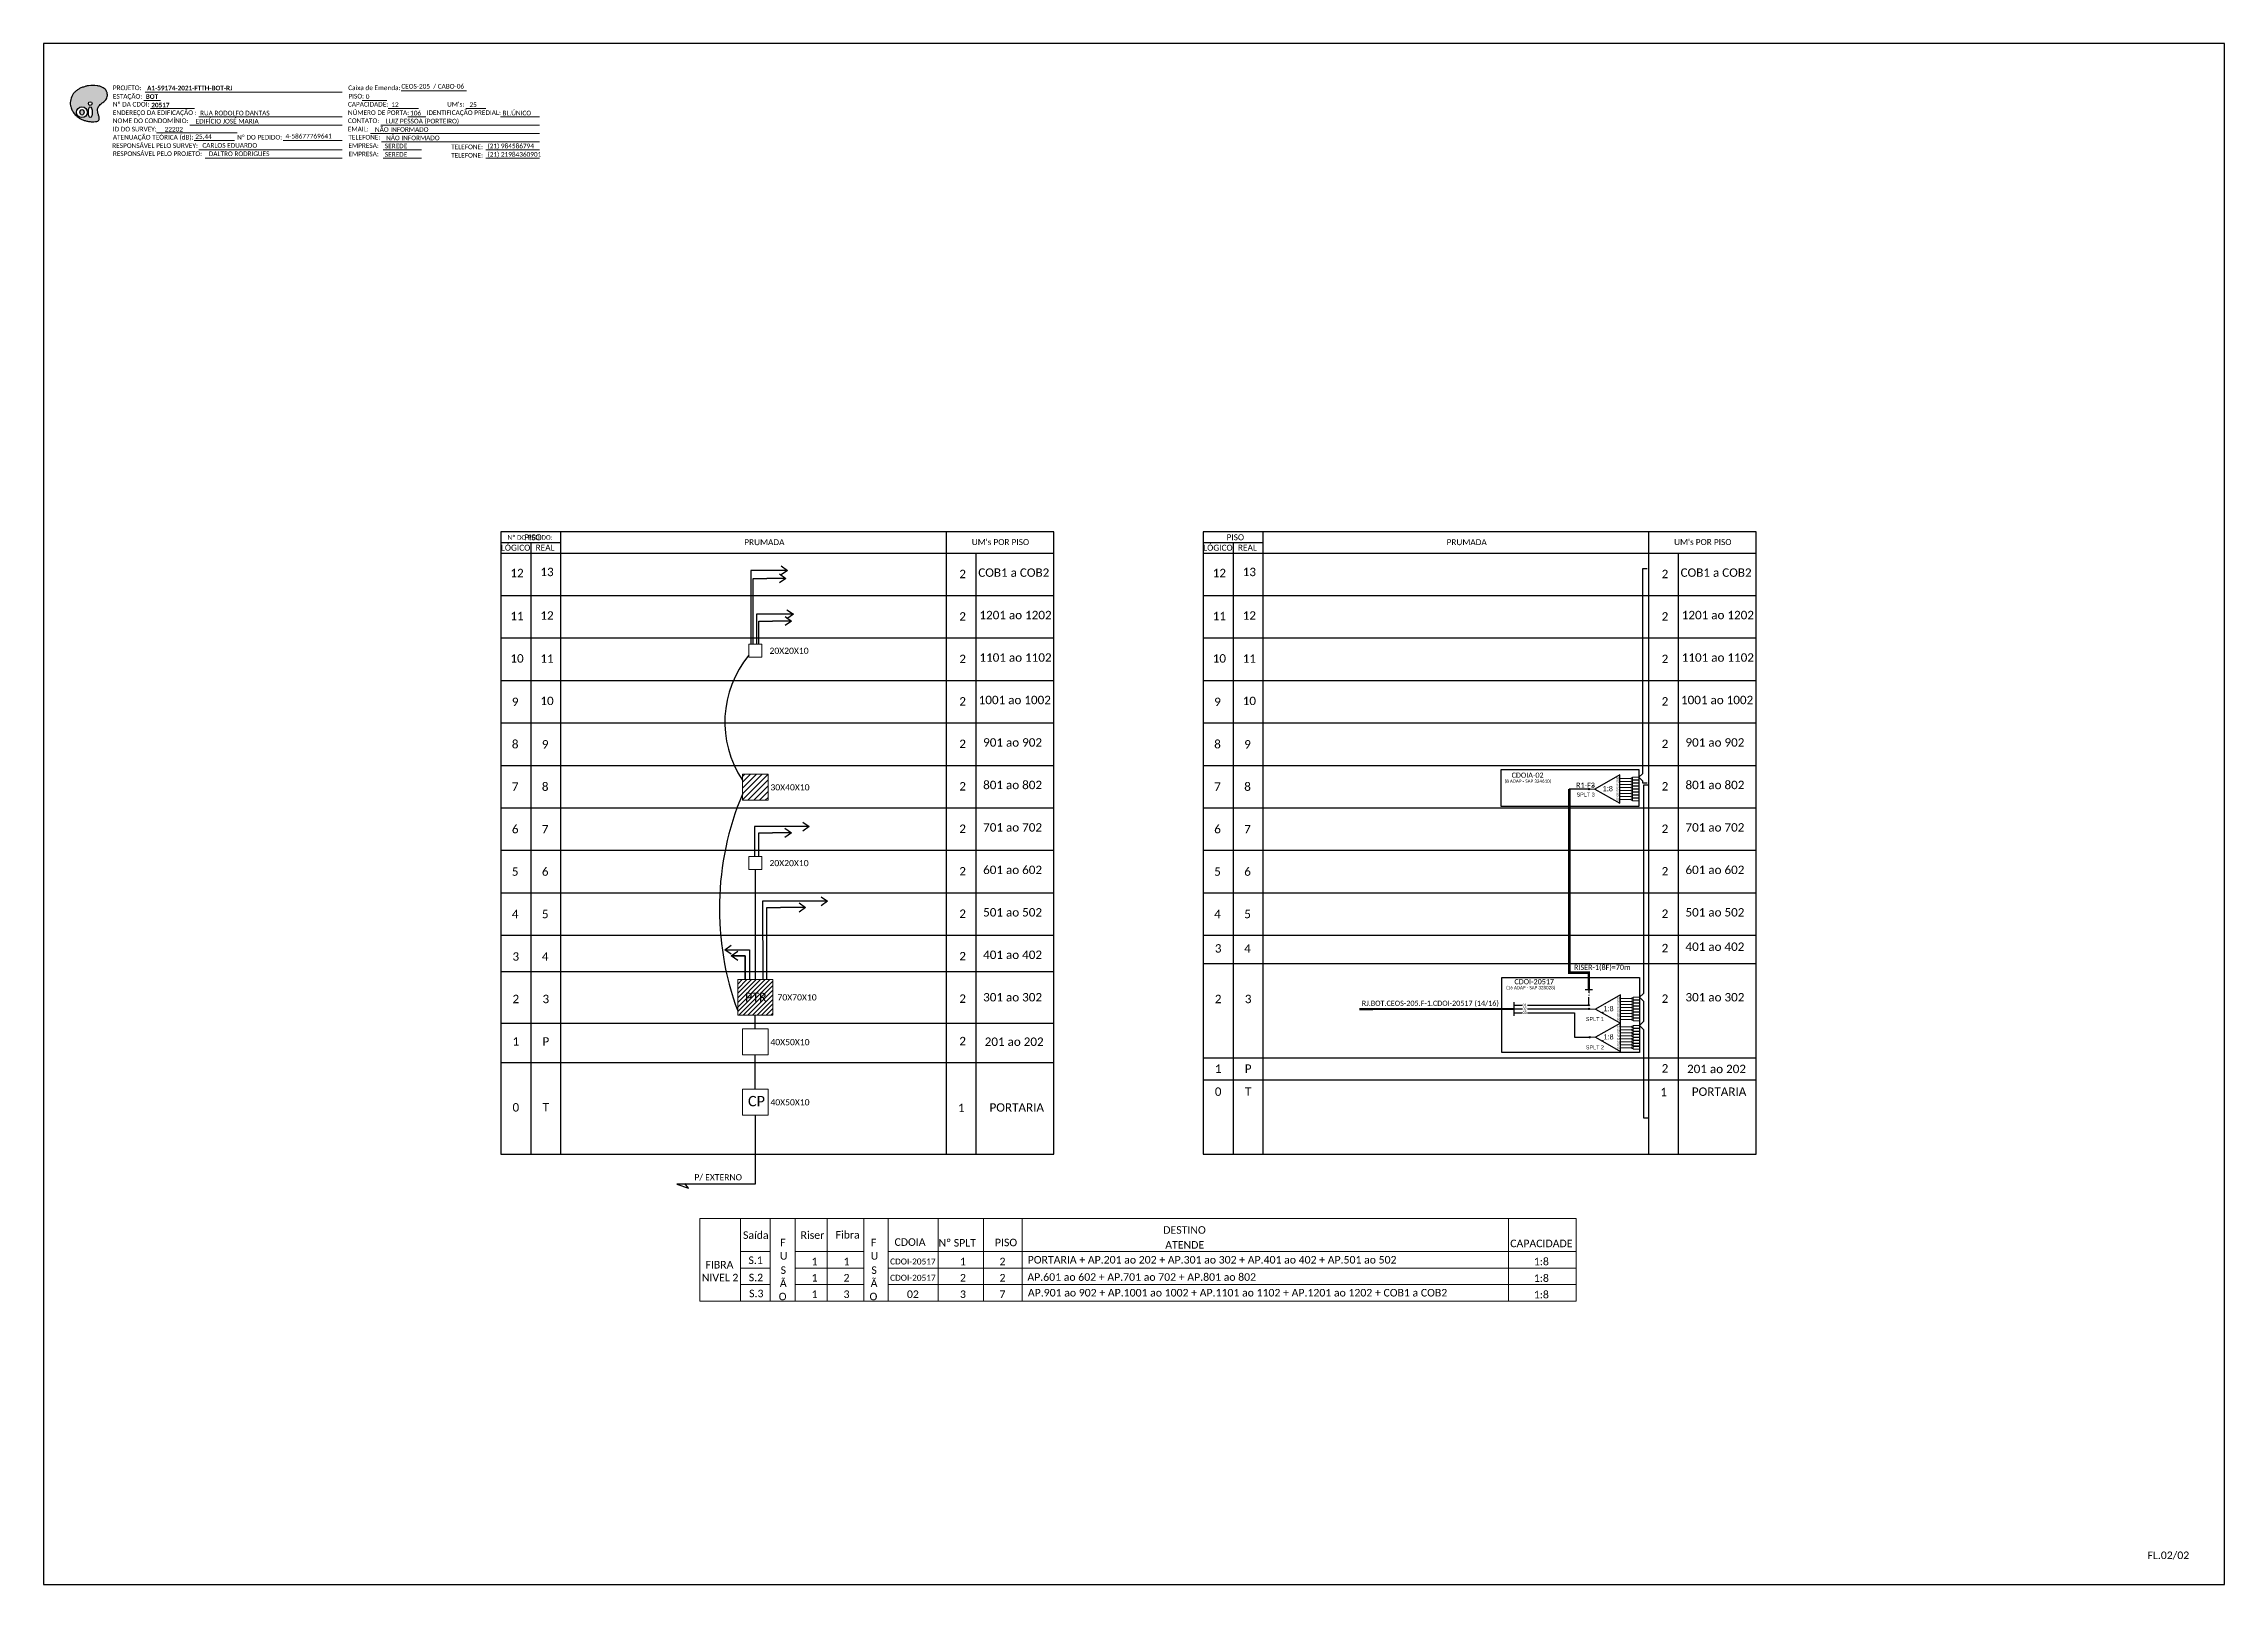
# Paper-space layout 'CDOI-20517 P2' of a CAD drawing. Header units: metres, sheet in millimetres. Extents: x -439 to 402, y -851 to -257.
# The model-space entities are those that its viewports show. They can reach past a viewport. Long polylines and large blocks are cut down to what shows.
import ezdxf
from ezdxf.enums import TextEntityAlignment as Align

# ---------------------------------------------------------------- set-up
doc = ezdxf.new("R2010")
doc.units = ezdxf.units.M
doc.layers.add('(Notas)', color=7, linetype='Continuous', lineweight=0)
doc.layers.add('_NUMERAÇÃO_', color=34, linetype='Continuous', lineweight=0)
doc.styles.add('ARIAL', font='arial.ttf')
doc.styles.add('WMF-Calibri0', font='calibri.ttf')
doc.styles.add('WMF-Calibri1', font='calibrib.ttf')
doc.dimstyles.new('ISO-25', dxfattribs={"dimtxt": 2.5, "dimasz": 2.5, "dimexe": 1.25, "dimexo": 0.625, "dimtad": 1, "dimtxsty": 'Standard', "dimcen": 2.5, "dimadec": 0, "dimazin": 0, "dimtfac": 1, "dimtmove": 0, "dimatfit": 3, "dimfxl": 0, "dimarcsym": 0})

# ---------------------------------------------------------------- blocks, each defined once
blk = doc.blocks.new('SPLT_1-8_SC-APC')
at = {"color": 1, "lineweight": 0}
blk.add_lwpolyline([(-17.04, -7.55), (-19.26, -7.55)], dxfattribs=at)
at = {"color": 1}
blk.add_lwpolyline([(-7.37, -2.1), (-17.04, -7.55), (-7.37, -13), (-7.37, -2.1)], dxfattribs=at)
at = {"color": 3, "lineweight": 0}
for points in [[(-2.99, -3.51), (-7.37, -3.51)], [(-7.37, -4.66), (-2.99, -4.66)], [(-7.37, -5.82), (-2.99, -5.82)], [(-7.37, -6.97), (-2.99, -6.97)], [(-7.37, -8.12), (-2.99, -8.12)], [(-2.41, -3.02), (-2.41, -4)], [(-2.41, -3.02), (0, -3.02)], [(-2.41, -4), (0, -4)], [(-2.41, -4.17), (-2.41, -5.16)], [(-2.41, -4.17), (0, -4.17)], [(-2.41, -5.16), (0, -5.16)], [(-2.41, -5.32), (-2.41, -6.31)], [(-2.41, -5.32), (0, -5.32)], [(-2.41, -6.31), (0, -6.31)], [(-2.41, -6.48), (-2.41, -7.46)], [(-2.41, -6.48), (0, -6.48)], [(-2.41, -7.46), (0, -7.46)], [(-2.41, -7.63), (-2.41, -8.62)], [(-2.41, -7.63), (0, -7.63)], [(-7.37, -9.28), (-2.99, -9.28)], [(-7.37, -10.43), (-2.99, -10.43)], [(-7.37, -11.58), (-2.99, -11.58)], [(-2.41, -8.62), (0, -8.62)], [(-2.41, -8.78), (-2.41, -9.77)], [(-2.41, -8.78), (0, -8.78)], [(-2.41, -9.77), (0, -9.77)], [(-2.41, -9.94), (-2.41, -10.92)], [(-2.41, -9.94), (0, -9.94)], [(-2.41, -10.92), (0, -10.92)], [(-2.41, -11.09), (-2.41, -12.08)], [(-2.41, -11.09), (0, -11.09)], [(-2.41, -12.08), (0, -12.08)]]:
    blk.add_lwpolyline(points, dxfattribs=at)
for points in [[(-2.99, -3.22), (-2.41, -3.22), (-2.41, -3.8), (-2.99, -3.8)], [(-2.99, -4.38), (-2.41, -4.38), (-2.41, -4.95), (-2.99, -4.95)], [(-2.99, -5.53), (-2.41, -5.53), (-2.41, -6.1), (-2.99, -6.1)], [(-2.99, -6.68), (-2.41, -6.68), (-2.41, -7.26), (-2.99, -7.26)], [(-2.99, -7.84), (-2.41, -7.84), (-2.41, -8.41), (-2.99, -8.41)], [(-2.99, -8.99), (-2.41, -8.99), (-2.41, -9.56), (-2.99, -9.56)], [(-2.99, -10.14), (-2.41, -10.14), (-2.41, -10.72), (-2.99, -10.72)], [(-2.99, -11.3), (-2.41, -11.3), (-2.41, -11.87), (-2.99, -11.87)]]:
    blk.add_lwpolyline(points, close=True, dxfattribs=at)
at = {"color": 1, "style": 'ARIAL'}
for s, height, p in [('1:8', 2, (-13.91, -8.4)), ('S1', 0.75, (-8.74, -3.78)), ('S2', 0.75, (-8.74, -4.97)), ('S3', 0.75, (-8.74, -6.18)), ('S4', 0.75, (-8.74, -7.36)), ('S5', 0.75, (-8.74, -8.57)), ('S6', 0.75, (-8.74, -9.69)), ('S7', 0.75, (-8.74, -10.78)), ('S8', 0.75, (-8.74, -11.9))]:
    blk.add_text(s, height=height, dxfattribs=at).set_placement(p)
blk = doc.blocks.new('SPLITTER FUTURO')
blk.add_point((0, 0))
at = {"style": 'ARIAL', "text_generation_flag": 6, "flags": 4}
for tag, p, height in [('SPLT', (-6.22, -4.1), 1.5), ('INSTAL.', (-6.25, -6.09), 1.25)]:
    blk.add_attdef(tag, p, '', height=height, rotation=180, dxfattribs=at)
blk = doc.blocks.new('OI')
h = blk.add_hatch(color=40)
edge = h.paths.add_edge_path()
edge.add_spline(control_points=[(4.35, -0.67), (3.92, -0.99), (3.26, -1.5), (2.81, -2.59), (2.9, -3.5), (3.06, -4.27), (3.31, -4.85), (3.37, -5.39), (3.4, -5.88), (3.2, -6.4), (2.54, -6.61), (1.65, -6.63), (0.55, -6.67), (-0.56, -6.42), (-1.61, -6.14), (-2.77, -5.61), (-3.92, -4.77), (-4.89, -3.7), (-5.34, -2.65), (-5.6, -1.94), (-5.85, -0.96), (-5.71, 0.47), (-5.1, 2.02), (-4.14, 3.02), (-3.3, 3.61), (-2.37, 4.16), (-1.36, 4.44), (-0.56, 4.7), (0.79, 4.85), (2.24, 4.97), (3.79, 4.57), (4.67, 4.21), (5.44, 3.65), (5.76, 2.99), (6.03, 2.21), (6.01, 1.46), (5.72, 0.64), (5.31, 0.08), (4.88, -0.38), (4.51, -0.55), (4.35, -0.67)], knot_values=[0, 0, 0, 0, 1.60434, 2.417191, 3.427595, 4.282808, 4.776746, 5.304182, 5.888771, 6.258406, 6.858137, 7.79129, 8.986195, 10.124242, 11.187857, 12.242908, 13.953784, 15.414161, 16.515391, 17.349188, 17.675853, 19.552021, 21.515531, 22.568638, 23.63245, 24.621084, 25.782718, 26.745347, 27.142653, 29.870543, 31.004649, 31.921532, 32.709589, 33.801391, 34.042471, 35.192333, 35.971461, 36.628871, 37.254359, 37.836911, 37.836911, 37.836911, 37.836911], degree=3, periodic=0)
h.paths.add_polyline_path([(1.13, -0.87, -1), (-0.04, -0.87, -1)], flags=16)
edge = h.paths.add_edge_path(flags=16)
edge.add_ellipse((0.56, -3.59), major_axis=(-0.02, 1.71), ratio=0.361305, start_angle=0, end_angle=360)
h.paths.add_polyline_path([(-0.36, -3.62, -1), (-3.8, -3.62, -1)], flags=16)
edge = h.paths.add_edge_path(flags=0)
edge.add_ellipse((-2.08, -3.62), major_axis=(0, 0.885), ratio=0.758294, start_angle=0, end_angle=360)
at = {"color": 40}
for centre, radius in [((-2.08, -3.62), 1.72), ((0.54, -0.87), 0.587)]:
    blk.add_circle(centre, radius, dxfattribs=at)
blk.add_ellipse((-2.08, -3.62), major_axis=(0, 0.885), ratio=0.758294, start_param=-3.141592653589792, end_param=3.141592653589792, dxfattribs=at)
blk.add_ellipse((0.56, -3.59), major_axis=(-0.02, 1.71), ratio=0.361305, dxfattribs=at)
at = {"color": 40, "start_tangent": (-0.800898, -0.598801), "end_tangent": (-0.800898, -0.598801)}
blk.add_spline([(4.35, -0.67), (3.2, -1.78), (2.9, -2.54), (2.92, -3.55), (3.12, -4.38), (3.28, -4.85), (3.37, -5.37), (3.35, -5.95), (3.2, -6.29), (2.66, -6.55), (1.73, -6.63), (0.54, -6.62), (-0.58, -6.41), (-1.6, -6.11), (-2.56, -5.67), (-3.95, -4.67), (-4.89, -3.56), (-5.37, -2.56), (-5.64, -1.78), (-5.72, -1.46), (-5.63, 0.42), (-4.84, 2.22), (-4.13, 2.99), (-3.27, 3.62), (-2.4, 4.09), (-1.3, 4.47), (-0.37, 4.72), (0.02, 4.77), (2.75, 4.8), (3.85, 4.53), (4.69, 4.16), (5.31, 3.68), (5.85, 2.73), (5.93, 2.5), (5.94, 1.35), (5.67, 0.62), (5.29, 0.08), (4.84, -0.36), (4.35, -0.67)], degree=3, dxfattribs=at)
blk = doc.blocks.new('SPLITTER_')
blk.add_point((0, 0))
at = {"style": 'ARIAL', "flags": 4}
blk.add_attdef('SPLT', (0, -3.26), '', height=1.5, dxfattribs=at)

msp = doc.modelspace()

# ---------------------------------------------------------------- hatches: boundary and pattern name
h = msp.add_hatch()
h.set_pattern_fill('LINE', color=1, scale=0.5, angle=45)
h.set_pattern_definition([(45, (76.4706, 0), (-1.122532, 1.122532), [])])
h.paths.add_polyline_path([(-127.59, -197.47), (-117.68, -197.47), (-117.68, -187.43), (-127.59, -187.43)])
h = msp.add_hatch(color=3)
h.dxf.hatch_style = 1
edge = h.paths.add_edge_path()
edge.add_arc((198.86, -193.19), 0.242, 0, 360)
h = msp.add_hatch()
h.set_pattern_fill('ANSI31', color=1, scale=10, style=0)
h.set_pattern_definition([(45, (-741.0395, -664.3414), (-0.8838835, 0.8838835), [])])
h.paths.add_polyline_path([(-115.85, -266.62), (-129.42, -266.62), (-129.42, -280.38), (-115.85, -280.38)])
h.paths.add_polyline_path([(-126.96, -276.03), (-117.54, -276.03), (-117.54, -270.88), (-126.96, -270.88)], flags=24)
h = msp.add_hatch(color=3)
h.dxf.hatch_style = 1
edge = h.paths.add_edge_path()
edge.add_arc((198.83, -276.48), 0.256, 0, 360)
h = msp.add_hatch(color=3)
h.dxf.hatch_style = 1
edge = h.paths.add_edge_path()
edge.add_arc((198.88, -277.95), 0.256, 0, 360)
h = msp.add_hatch(color=3)
h.dxf.hatch_style = 1
edge = h.paths.add_edge_path()
edge.add_arc((199.16, -288.88), 0.256, 0, 360)

# ---------------------------------------------------------------- linework, layer by layer
at = {"layer": '(Notas)', "lineweight": 0}
for p, q in [((-128.36, -390.59), (-128.36, -358.79)), ((-116.83, -390.59), (-116.83, -358.79)), ((-107.19, -390.59), (-107.19, -358.79)), ((-94.85, -390.59), (-94.85, -358.79)), ((-80.82, -390.59), (-80.82, -358.79)), ((-71.36, -390.59), (-71.36, -358.79)), ((-52.05, -390.59), (-52.05, -358.79)), ((-34.57, -390.59), (-34.57, -358.79)), ((-19.66, -390.59), (-19.66, -358.79)), ((167.88, -390.59), (167.88, -358.79))]:
    msp.add_line(p, q, dxfattribs=at)
msp.add_lwpolyline([(193.88, -358.79), (193.88, -390.59)], dxfattribs=at)
at = {"color": 5}
for p, q in [((198.86, -193.19), (191.29, -193.19)), ((198.83, -276.48), (198.83, -273.43))]:
    msp.add_line(p, q, dxfattribs=at)
at = {"color": 1}
msp.add_line((169.9, -275.41), (169.9, -280.59), dxfattribs=at)
msp.add_lwpolyline([(-397.08, -499.81), (443.92, -499.81), (443.92, 94.19), (-397.08, 94.19)], close=True)
at = {"color": 7, "lineweight": 0}
for points in [[(-259.16, 76.01), (-234.02, 76.01)], [(-358.49, 72.24), (-351.94, 72.24)], [(-357.97, 75.52), (-282, 75.52)], [(-355.82, 69.17), (-338.85, 69.17)], [(-274.2, 72.28), (-264.72, 72.28)], [(-264.15, 69.17), (-252.53, 69.17)], [(-234.21, 69.17), (-226.54, 69.17)], [(-353.5, 59.75), (-322.46, 59.75)], [(-340.66, 62.82), (-282, 62.82)], [(-337.25, 65.93), (-282, 65.93)], [(-271.08, 59.58), (-205.81, 59.58)], [(-267.04, 62.82), (-205.81, 62.82)], [(-256.57, 65.93), (-249.62, 65.93)], [(-220.87, 65.93), (-205.84, 65.93)], [(-338.97, 56.79), (-323.46, 56.79)], [(-337.25, 53.23), (-282, 53.23)], [(-304.74, 56.79), (-281.97, 56.79)], [(-266.79, 56.34), (-205.81, 56.34)], [(-266.18, 53.23), (-251.38, 53.23)], [(-226.58, 53.23), (-205.81, 53.23)], [(-334.76, 49.99), (-282, 49.99)], [(-266.18, 49.99), (-251.38, 49.99)], [(-226.58, 49.99), (-205.81, 49.99)]]:
    msp.add_lwpolyline(points, dxfattribs=at)
at = {"color": 0}
for points in [[(-7.45, -93.97), (-220.76, -93.97)], [(-220.76, -98.08), (-197.61, -98.08)], [(263.4, -93.97), (50.09, -93.97)], [(50.09, -98.08), (73.24, -98.08)], [(-220.76, -102.2), (-7.45, -102.2)], [(50.09, -102.2), (263.4, -102.2)]]:
    msp.add_lwpolyline(points, dxfattribs=at)
for points in [[(-220.76, -93.97), (-220.76, -102.2)], [(-209.19, -98.08), (-209.19, -102.2)], [(-197.61, -102.2), (-197.61, -93.97)], [(-49.04, -93.97), (-49.04, -102.2)], [(-7.45, -102.2), (-7.45, -93.97)], [(50.09, -93.97), (50.09, -102.2)], [(61.66, -98.08), (61.66, -102.2)], [(73.24, -102.2), (73.24, -93.97)], [(221.81, -93.97), (221.81, -102.2)], [(263.4, -102.2), (263.4, -93.97)], [(-220.76, -102.2), (-7.45, -102.2)], [(-220.76, -102.2), (-220.76, -333.96), (-7.45, -333.96), (-7.45, -102.2)], [(-209.19, -102.2), (-209.19, -333.96)], [(-197.61, -333.96), (-197.61, -102.2)], [(-49.04, -102.2), (-49.04, -333.96)], [(-37.46, -333.96), (-37.46, -102.2)], [(50.09, -102.2), (263.4, -102.2)], [(50.09, -102.2), (50.09, -333.96), (263.4, -333.96), (263.4, -102.2)], [(61.66, -102.2), (61.66, -333.96)], [(73.24, -333.96), (73.24, -102.2)], [(221.81, -102.2), (221.81, -333.96)], [(233.39, -333.96), (233.39, -102.2)], [(-220.76, -118.57), (-7.45, -118.57)], [(50.09, -118.57), (263.4, -118.57)], [(-220.76, -134.94), (-7.45, -134.94)], [(50.09, -134.94), (263.4, -134.94)], [(-220.76, -151.31), (-7.45, -151.31)], [(50.09, -151.31), (263.4, -151.31)], [(-220.76, -167.68), (-7.45, -167.68)], [(50.09, -167.68), (263.4, -167.68)], [(-220.76, -184.06), (-7.45, -184.06)], [(50.09, -184.06), (263.4, -184.06)], [(-220.76, -200.43), (-7.45, -200.43)], [(50.09, -200.43), (263.4, -200.43)], [(-220.76, -216.8), (-7.45, -216.8)], [(50.09, -216.8), (263.4, -216.8)], [(-220.76, -233.17), (-7.45, -233.17)], [(50.09, -233.17), (263.4, -233.17)], [(-220.76, -249.54), (-7.45, -249.54)], [(50.09, -249.54), (263.4, -249.54)], [(50.09, -260.46), (263.4, -260.46)], [(-220.76, -263.57), (-7.45, -263.57)], [(-220.76, -283.46), (-7.45, -283.46)], [(-220.76, -298.66), (-7.45, -298.66)], [(50.09, -296.8), (263.4, -296.8)], [(50.09, -305.26), (263.4, -305.26)]]:
    msp.add_lwpolyline(points)
at = {"color": 3}
for points in [[(-117.44, -108.87), (-124.4, -108.87), (-124.28, -137.31)], [(221.34, -190.88), (219.69, -190.88), (219.69, -190.17), (218.12, -188.66), (219.69, -187.15), (219.69, -108.13), (221.34, -108.13)], [(-123.46, -137.31), (-123.46, -111.98), (-118.14, -111.98)], [(-115.25, -125.83), (-122.21, -125.83), (-122.16, -137.31)], [(-121.27, -137.31), (-121.27, -128.43), (-115.95, -128.43)], [(221.62, -191.69), (219.97, -191.69), (219.96, -271.95), (218.39, -273.45), (219.96, -274.96), (219.96, -282.85), (218.39, -284.35), (219.96, -285.86), (219.96, -319.89), (221.61, -319.89)], [(-116.03, -207.69), (-122.99, -207.69), (-122.94, -219.17)], [(-121.3, -219.17), (-121.3, -210.06), (-115.98, -210.06)], [(-122.63, -224.24), (-122.63, -266.62)], [(-112.89, -236.46), (-119.85, -236.46), (-119.72, -266.62)], [(-118.16, -266.62), (-118.16, -238.83), (-112.84, -238.83)], [(-126.55, -266.62), (-126.55, -257.51), (-131.87, -257.51)], [(-131.83, -255.14), (-124.87, -255.14), (-124.92, -266.62)], [(169.9, -276.48), (173.06, -276.48)], [(175.13, -276.48), (198.83, -276.48)], [(-122.63, -285.67), (-122.63, -280.38)], [(169.9, -277.94), (173.06, -277.94)], [(-122.63, -308.85), (-122.63, -295.71)]]:
    msp.add_lwpolyline(points, dxfattribs=at)
for points in [[(-125.12, -141.63, 0.330777), (-127.59, -189.71, -0.513979)], [(-127.59, -195.2, 0.190091), (-129.42, -278.73, -0.743072)]]:
    msp.add_lwpolyline(points, format="xyb", dxfattribs=at)
at = {"lineweight": 0}
for points in [[(-120.15, -137.31), (-125.12, -137.31), (-125.12, -142.38), (-120.15, -142.38)], [(-120.15, -219.17), (-125.12, -219.17), (-125.12, -224.24), (-120.15, -224.24)]]:
    msp.add_lwpolyline(points, close=True, dxfattribs=at)
at = {"color": 1, "lineweight": 0}
for points in [[(-117.68, -187.43), (-127.59, -187.43), (-127.59, -197.47), (-117.68, -197.47)], [(-129.42, -266.62), (-115.85, -266.62), (-115.85, -280.38), (-129.42, -280.38)]]:
    msp.add_lwpolyline(points, close=True, dxfattribs=at)
at = {"color": 1}
for points in [[(164.99, -185.64), (218.12, -185.64), (218.12, -199.96), (164.99, -199.96)], [(165.27, -265.85), (218.39, -265.85), (218.39, -294.7), (165.27, -294.7)]]:
    msp.add_lwpolyline(points, close=True, dxfattribs=at)
at = {"color": 5, "const_width": 1}
msp.add_lwpolyline([(198.82, -270.47), (198.82, -263.95), (191.29, -263.95), (191.29, -193.19)], dxfattribs=at)
at = {"color": 5}
for points in [[(197.47, -270.47), (200.26, -270.47)], [(198.82, -270.47), (198.82, -271.79)]]:
    msp.add_lwpolyline(points, dxfattribs=at)
at = {"color": 7, "lineweight": 0}
for points in [[(-117.68, -285.67), (-127.59, -285.67), (-127.59, -295.71), (-117.68, -295.71)], [(-117.68, -308.85), (-127.59, -308.85), (-127.59, -318.89), (-117.68, -318.89)]]:
    msp.add_lwpolyline(points, close=True, dxfattribs=at)
at = {"color": 1}
msp.add_lwpolyline([(110.34, -278.04, 0.8, 0.8, 0), (169.9, -278, 0.8, 0.8, 0)], format="xyseb", dxfattribs=at)
at = {"color": 2}
for points in [[(169.9, -277.94), (173.06, -277.94)], [(175.13, -277.94), (198.88, -277.95)]]:
    msp.add_lwpolyline(points, dxfattribs=at)
at = {"color": 7}
for points in [[(169.9, -279.41), (173.06, -279.41)], [(175.13, -279.41), (193.27, -279.41), (193.27, -288.88), (199.13, -288.88)]]:
    msp.add_lwpolyline(points, dxfattribs=at)
at = {"color": 1}
for points in [[(-122.69, -318.89), (-122.69, -345.52), (-152.83, -345.52)], [(-152.83, -345.52), (-148.42, -347.11)], [(-148.42, -347.11), (-149.82, -345.29)]]:
    msp.add_lwpolyline(points, dxfattribs=at)
at = {"color": 3}
for centre, radius in [((198.86, -193.19), 0.242), ((198.83, -276.48), 0.256), ((198.88, -277.95), 0.256), ((199.16, -288.88), 0.256)]:
    msp.add_circle(centre, radius, dxfattribs=at)
at = {"layer": '_NUMERAÇÃO_', "color": 0, "lineweight": 0}
for p, q in [((193.88, -358.79), (-143.99, -358.79)), ((-143.99, -358.79), (-143.99, -390.59)), ((-116.83, -371.51), (-128.36, -371.51)), ((-116.83, -377.85), (-128.36, -377.85)), ((-80.82, -371.51), (-107.19, -371.51)), ((-80.82, -377.85), (-107.19, -377.85)), ((193.88, -371.51), (-71.36, -371.51)), ((193.88, -377.85), (-71.36, -377.85)), ((-116.83, -384.26), (-128.36, -384.26)), ((-80.82, -384.26), (-107.19, -384.26)), ((193.88, -384.26), (-71.36, -384.26)), ((193.88, -390.59), (-143.99, -390.59)), ((-116.83, -390.59), (-128.36, -390.59)), ((-80.82, -390.59), (-107.19, -390.59)), ((193.88, -390.59), (-71.36, -390.59))]:
    msp.add_line(p, q, dxfattribs=at)

# ---------------------------------------------------------------- block references
at = {"color": 7, "xscale": 1.213923925163967, "yscale": 1.213923925163967, "zscale": 1.213923925163967, "rotation": 0.1532896023949059}
msp.add_blockref('OI', (-379.77, 72.14), dxfattribs=at)
ref = msp.add_blockref('SPLITTER FUTURO', (200.32, -191.98))
ref.add_attrib('SPLT', 'SPLT 3', (194.1, -196.07), dxfattribs={"height": 1.5, "rotation": 180, "style": 'ARIAL', "text_generation_flag": 6})
at = {"color": 3}
for p in [(218.12, -185.64), (218.39, -270.44), (218.39, -281.33)]:
    msp.add_blockref('SPLT_1-8_SC-APC', p, dxfattribs=at)
ref = msp.add_blockref('SPLITTER_', (204.2, -279.36), dxfattribs=dict(xscale=-1))
ref.add_attrib('SPLT', 'SPLT 1', (197.67, -282.62), dxfattribs={"height": 1.5, "style": 'ARIAL'})
ref = msp.add_blockref('SPLITTER_', (204.2, -290.26), dxfattribs=dict(xscale=-1))
ref.add_attrib('SPLT', 'SPLT 2', (197.67, -293.52), dxfattribs={"height": 1.5, "style": 'ARIAL'})

# ---------------------------------------------------------------- texts
at = {"color": 7, "lineweight": 0, "style": 'WMF-Calibri0'}
for s, height, p in [('PROJETO:', 1.793, (-370.37, 76.26)), ('Caixa de Emenda:', 1.7927, (-279.61, 76.26)), ('ESTAÇÃO:', 1.793, (-370.37, 72.98)), ('Nº DA CDOI:', 1.7927, (-370.37, 69.91)), ('ENDEREÇO DA EDIFICAÇÃO :', 1.7927, (-370.37, 66.68)), ('CAPACIDADE:', 1.7927, (-279.72, 69.91)), ('NÚMERO DE PORTA:', 1.7927, (-279.72, 66.68)), ('PISO:', 1.793, (-279.54, 73.03)), ('IDENTIFICAÇÃO PREDIAL:', 1.7927, (-249.35, 66.68)), ("UM's:", 1.793, (-241.48, 69.91)), ('ATENUAÇÃO TEÓRICA (dB):', 1.7927, (-370.37, 57.21)), ('NOME DO CONDOMÍNIO:', 1.7927, (-370.37, 63.56)), ('ID DO SURVEY:', 1.7927, (-370.37, 60.33)), ('Nº DO PEDIDO:', 1.7927, (-322.45, 57.21)), ('CONTATO:', 1.793, (-279.72, 63.56)), ('EMAIL:', 1.793, (-279.72, 60.33)), ('TELEFONE:', 1.793, (-279.54, 57.21)), ('RESPONSÁVEL PELO SURVEY:', 1.7927, (-370.61, 53.98)), ('RESPONSÁVEL PELO PROJETO:', 1.7927, (-370.37, 50.87)), ('EMPRESA:', 1.793, (-279.54, 53.98)), ('EMPRESA:', 1.793, (-279.54, 50.74)), ('TELEFONE:', 1.793, (-239.94, 53.47)), ('TELEFONE:', 1.793, (-239.94, 50.24)), ('Nº DO PEDIDO:', 1.7927, (-218.13, -97.09))]:
    msp.add_text(s, height=height, dxfattribs=at).set_placement(p)
at = {"color": 7}
for s, height, style, p in [('A1-59174-2021-FTTH-BOT-RJ', 1.7927, 'WMF-Calibri1', (-357.17, 76.17)), ('CEOS-205  / CABO-06', 1.7927, 'WMF-Calibri0', (-259.15, 76.85)), ('BOT', 1.793, 'WMF-Calibri1', (-357.69, 72.89)), ('RUA RODOLFO DANTAS', 1.7927, 'WMF-Calibri0', (-336.74, 66.52)), ('0', 1.79, 'WMF-Calibri0', (-272.85, 72.88)), ('12', 1.793, 'WMF-Calibri0', (-262.98, 69.79)), ('106', 1.793, 'WMF-Calibri0', (-255.75, 66.53)), ('25', 1.793, 'WMF-Calibri0', (-232.86, 69.77)), ('BL.ÚNICO', 1.793, 'WMF-Calibri0', (-220.11, 66.53)), ('22202', 1.793, 'WMF-Calibri0', (-350.41, 60.28)), ('25,44', 1.793, 'WMF-Calibri0', (-338.59, 57.45)), ('EDIFÍCIO JOSÉ MARIA', 1.7927, 'WMF-Calibri0', (-338.46, 63.39)), ('4-58677769641', 1.7927, 'WMF-Calibri0', (-303.79, 57.62)), ('NÃO INFORMADO', 1.7927, 'WMF-Calibri0', (-269.3, 60.18)), ('LUIZ PESSOA (PORTEIRO)', 1.7927, 'WMF-Calibri0', (-265.26, 63.42)), ('NÃO INFORMADO', 1.7927, 'WMF-Calibri0', (-265.01, 56.94)), ('CARLOS EDUARDO', 1.7927, 'WMF-Calibri0', (-335.86, 54.07)), ('DALTRO RODRIGUES', 1.7927, 'WMF-Calibri0', (-333.37, 50.83)), ('SEREDE', 1.793, 'WMF-Calibri0', (-265.48, 53.83)), ('SEREDE', 1.793, 'WMF-Calibri0', (-265.48, 50.59)), ('(21) 984586794', 1.7927, 'WMF-Calibri0', (-225.88, 53.83)), ('(21) 21984360901', 1.7927, 'WMF-Calibri0', (-225.88, 50.59)), ('COB1 a COB2', 3.24, 'WMF-Calibri0', (-36.64, -111.36)), ('COB1 a COB2', 3.24, 'WMF-Calibri0', (234.21, -111.36)), ('1201 ao 1202', 3.24, 'WMF-Calibri0', (-36.19, -127.73)), ('1201 ao 1202', 3.24, 'WMF-Calibri0', (234.66, -127.73)), ('20X20X10', 2.373, 'WMF-Calibri0', (-117.15, -141.06)), ('1101 ao 1102', 3.24, 'WMF-Calibri0', (-36.19, -144.1)), ('1101 ao 1102', 3.24, 'WMF-Calibri0', (234.66, -144.1)), ('1001 ao 1002', 3.24, 'WMF-Calibri0', (-36.47, -160.47)), ('1001 ao 1002', 3.24, 'WMF-Calibri0', (234.38, -160.47)), ('901 ao 902', 3.24, 'WMF-Calibri0', (-34.76, -176.84)), ('901 ao 902', 3.24, 'WMF-Calibri0', (236.09, -176.84)), ('30X40X10', 2.373, 'WMF-Calibri0', (-116.79, -193.72)), ('801 ao 802', 3.24, 'WMF-Calibri0', (-34.76, -193.22)), ('801 ao 802', 3.24, 'WMF-Calibri0', (236.09, -193.22)), ('701 ao 702', 3.24, 'WMF-Calibri0', (-34.76, -209.59)), ('701 ao 702', 3.24, 'WMF-Calibri0', (236.09, -209.59)), ('20X20X10', 2.373, 'WMF-Calibri0', (-117.15, -222.92)), ('601 ao 602', 3.24, 'WMF-Calibri0', (-34.76, -225.96)), ('601 ao 602', 3.24, 'WMF-Calibri0', (236.09, -225.96)), ('501 ao 502', 3.24, 'WMF-Calibri0', (-34.76, -242.33)), ('501 ao 502', 3.24, 'WMF-Calibri0', (236.09, -242.33)), ('401 ao 402', 3.24, 'WMF-Calibri0', (-34.76, -258.7)), ('401 ao 402', 3.24, 'WMF-Calibri0', (236.09, -255.59)), ('PTR', 3.433, 'WMF-Calibri0', (-126.56, -275.15)), ('70X70X10', 2.373, 'WMF-Calibri0', (-114.05, -274.69)), ('301 ao 302', 3.24, 'WMF-Calibri0', (-34.76, -275.07)), ('301 ao 302', 3.24, 'WMF-Calibri0', (236.09, -275.07)), ('40X50X10', 2.373, 'WMF-Calibri0', (-116.79, -291.95)), ('201 ao 202', 3.24, 'WMF-Calibri0', (-34.15, -292.21)), ('201 ao 202', 3.24, 'WMF-Calibri0', (236.7, -302.71)), ('PORTARIA', 3.24, 'WMF-Calibri0', (238.55, -311.48)), ('CP', 4, 'WMF-Calibri0', (-125.45, -315.5)), ('40X50X10', 2.373, 'WMF-Calibri0', (-116.79, -315.14)), ('PORTARIA', 3.24, 'WMF-Calibri0', (-32.3, -317.57)), ('P/ EXTERNO', 2.373, 'WMF-Calibri0', (-146.12, -344.03))]:
    msp.add_text(s, height=height, dxfattribs=dict(at, style=style)).set_placement(p)
at = {"color": 7, "style": 'WMF-Calibri1'}
msp.add_text('20517', height=1.793, dxfattribs=at).set_placement((-352.04, 69.6), align=Align.CENTER)
at = {"color": 0, "style": 'WMF-Calibri0'}
for s, p in [('  LÓGICO', (-222.34, -101.3)), ('     PISO', (-215.8, -97.27)), ('    REAL', (-210.58, -101.25)), ('PRUMADA', (-126.89, -99.16)), ("UM's POR PISO", (-39.15, -99.13)), ('  LÓGICO', (48.51, -101.3)), ('     PISO', (55.05, -97.27)), ('    REAL', (60.27, -101.25)), ('PRUMADA', (143.96, -99.16)), ("UM's POR PISO", (231.7, -99.13))]:
    msp.add_text(s, height=2.3, dxfattribs=at).set_placement(p)
at = {"color": 7, "style": 'WMF-Calibri0'}
for s, p in [('12', (-214.51, -109.9)), ('13', (-202.94, -109.48)), ('12', (56.34, -109.9)), ('13', (67.91, -109.48)), ('11', (-214.51, -126.49)), ('12', (-202.94, -126.27)), ('11', (56.34, -126.49)), ('12', (67.91, -126.27)), ('10', (-214.51, -142.82)), ('11', (-202.94, -142.86)), ('10', (56.34, -142.82)), ('11', (67.91, -142.86)), ('10', (-202.94, -159.2)), ('10', (67.91, -159.2))]:
    msp.add_text(s, height=3.24, dxfattribs=at).set_placement(p, align=Align.MIDDLE_CENTER)
at = {"color": 1, "style": 'WMF-Calibri0'}
for s, p in [('(8 ADAP - SAP 324610)', (175.34, -190.76)), ('(16 ADAP - SAP 328028)', (176.42, -270.38))]:
    msp.add_text(s, height=1.25, dxfattribs=at).set_placement(p, align=Align.CENTER)
for s, p in [('CDOIA-02', (169.04, -188.84)), ('CDOI-20517', (170.12, -268.45)), ('RJ.BOT.CEOS-205.F-1.CDOI-20517 (14/16)', (111.26, -276.77))]:
    msp.add_text(s, height=2, dxfattribs=at).set_placement(p)
at = {"color": 5, "style": 'WMF-Calibri0'}
for s, p in [('R1-F3', (193.93, -192.71)), ('RISER-1(8F)=70m', (193.11, -262.9))]:
    msp.add_text(s, height=2, dxfattribs=at).set_placement(p)
at = {"style": 'ARIAL'}
for s, p in [('01', (174.06, -276.48)), ('02', (174.06, -277.94)), ('03', (174.06, -279.41))]:
    msp.add_text(s, height=1, dxfattribs=at).set_placement(p, align=Align.MIDDLE_CENTER)
msp.add_text('01', height=0.75, rotation=90, dxfattribs=at).set_placement((198.88, -272.5), align=Align.MIDDLE_CENTER)
at = {"color": 7, "linetype": 'Continuous', "lineweight": 0, "style": 'WMF-Calibri0'}
for s, height, p in [('Saída', 2.911, (-122.43, -365.16)), ('F', 2.91, (-112, -368.03)), ('Riser', 2.911, (-100.59, -365.15)), ('Fibra', 2.911, (-87.02, -365.03)), ('F', 2.91, (-76.99, -368.03)), ('CDOIA', 2.911, (-62.95, -367.84)), ('Nº SPLT', 2.911, (-44.75, -368.13)), ('PISO', 2.911, (-25.93, -368)), ('DESTINO', 2.911, (42.9, -363.18)), ('ATENDE', 2.911, (42.96, -368.93)), ('CAPACIDADE', 2.911, (180.52, -368.37)), ('FIBRA ', 2.911, (-135.93, -376.58)), ('S.1', 2.911, (-122.5, -374.84)), ('S.1', 2.911, (-122.5, -374.85)), ('U', 2.91, (-111.67, -373.18)), ('S', 2.91, (-111.83, -378.66)), ('1', 2.91, (-99.78, -375.33)), ('1', 2.91, (-87.44, -375.33)), ('U', 2.91, (-76.66, -373.18)), ('S', 2.91, (-76.81, -378.66)), ('CDOI-20517', 2.3, (-61.85, -375.33)), ('1', 2.91, (-42.54, -375.33)), ('2', 2.91, (-27.29, -375.33)), ('PORTARIA + AP.201 ao 202 + AP.301 ao 302 + AP.401 ao 402 + AP.501 ao 502', 2.9106, (53.54, -374.67)), ('1:8', 2.911, (180.52, -375.33)), ('NIVEL 2', 2.911, (-136.2, -381.54)), ('S.2', 2.911, (-122.37, -381.5)), ('S.2', 2.911, (-122.37, -381.51)), ('S.3', 2.911, (-122.24, -387.66)), ('Ã', 2.91, (-111.84, -383.68)), ('1', 2.91, (-99.78, -381.61)), ('1', 2.91, (-99.78, -387.94)), ('2', 2.91, (-87.44, -381.61)), ('3', 2.91, (-87.44, -387.94)), ('Ã', 2.91, (-76.83, -383.68)), ('CDOI-20517', 2.3, (-61.85, -381.61)), ('02', 2.911, (-61.85, -387.94)), ('2', 2.91, (-42.54, -381.61)), ('3', 2.91, (-42.54, -387.94)), ('2', 2.91, (-27.29, -381.61)), ('7', 2.91, (-27.29, -387.94)), ('AP.601 ao 602 + AP.701 ao 702 + AP.801 ao 802', 2.9106, (26.4, -381.32)), ('AP.901 ao 902 + AP.1001 ao 1002 + AP.1101 ao 1102 + AP.1201 ao 1202 + COB1 a COB2', 2.9106, (63.36, -387.37)), ('1:8', 2.911, (180.52, -381.74)), ('1:8', 2.911, (180.52, -388.08)), ('O', 2.91, (-112.08, -388.83)), ('O', 2.91, (-77.07, -388.83)), ('FL.02/02', 2.911, (422.32, -488.6))]:
    msp.add_text(s, height=height, dxfattribs=at).set_placement(p, align=Align.MIDDLE_CENTER)
at = {"color": 7, "style": 'WMF-Calibri0'}
for tag, flags, p in [('2', 4, (-42.66, -110.27)), ('2', 4, (228.19, -110.27)), ('2', 4, (-42.66, -126.64)), ('2', 4, (228.19, -126.64)), ('2', 4, (-42.66, -143.01)), ('2', 4, (228.19, -143.01)), ('9', 4, (-215.22, -159.58)), ('2', 4, (-42.66, -159.38)), ('9', 4, (55.63, -159.58)), ('2', 4, (228.19, -159.38)), ('8', 4, (-215.22, -175.88)), ('9', 4, (-203.65, -175.95)), ('2', 4, (-42.66, -175.76)), ('8', 4, (55.63, -175.88)), ('9', 4, (67.21, -175.95)), ('2', 4, (228.19, -175.76)), ('7', 4, (-215.22, -192.26)), ('8', 4, (-203.65, -192.26)), ('2', 4, (-42.66, -192.13)), ('7', 4, (55.63, -192.26)), ('8', 4, (67.21, -192.26)), ('2', 4, (228.19, -192.13)), ('6', 4, (-215.22, -208.63)), ('7', 4, (-203.65, -208.63)), ('2', 4, (-42.66, -208.5)), ('6', 4, (55.63, -208.63)), ('7', 4, (67.21, -208.63)), ('2', 4, (228.19, -208.5)), ('5', 4, (-215.22, -225)), ('6', 4, (-203.65, -225)), ('2', 4, (-42.66, -224.87)), ('5', 4, (55.63, -225)), ('6', 4, (67.21, -225)), ('2', 4, (228.19, -224.87)), ('4', 4, (-215.22, -241.37)), ('5', 4, (-203.65, -241.37)), ('2', 4, (-42.66, -241.24)), ('4', 4, (55.63, -241.37)), ('5', 4, (67.21, -241.37)), ('2', 4, (228.19, -241.24)), ('3', 4, (-214.97, -257.74)), ('4', 4, (-203.65, -257.74)), ('2', 4, (-42.66, -257.62)), ('3', 4, (55.88, -254.63)), ('4', 4, (67.21, -254.63)), ('2', 4, (228.19, -254.5)), ('2', 4, (-214.97, -274.12)), ('3', 4, (-203.4, -274.12)), ('2', 4, (-42.66, -273.99)), ('2', 4, (55.88, -274.12)), ('3', 4, (67.45, -274.12)), ('2', 4, (228.19, -273.99)), ('1', 4, (-214.97, -290.49)), ('P', 4, (-203.4, -290.47)), ('2', 4, (-42.66, -290.36)), ('1', 4, (55.88, -300.99)), ('P', 4, (67.45, -300.98)), ('2', 4, (228.19, -300.86)), ('0', 4, (55.88, -309.83)), ('T', 12, (67.45, -309.79)), ('1', 4, (227.67, -309.99)), ('0', 4, (-214.97, -315.91)), ('T', 12, (-203.4, -315.87)), ('1', 4, (-43.18, -316.08))]:
    msp.add_attdef(tag, text='XX', height=3.24, dxfattribs=dict(at, flags=flags)).set_placement(p, align=Align.MIDDLE_CENTER)

# ---------------------------------------------------------------- leaders
at = {"color": 3}
for points, override in [([(-110.14, -108.87), (-117.44, -108.87)], {"dimgap": 0.625, "dimtad": 0, "dimldrblk": 'Open90'}), ([(-110.84, -111.98), (-118.14, -111.98)], {"dimgap": 0.625, "dimtad": 0, "dimldrblk": 'Open90'}), ([(-107.95, -125.83), (-115.25, -125.83)], {"dimgap": 0.625, "dimtad": 0, "dimldrblk": 'Open90'}), ([(-108.65, -128.43), (-115.95, -128.43)], {"dimgap": 0.625, "dimtad": 0, "dimldrblk": 'Open90'}), ([(-101.83, -207.69), (-116.03, -207.69)], {"dimgap": 0.625, "dimtad": 0, "dimldrblk": 'Open90'}), ([(-108.68, -210.06), (-115.98, -210.06)], {"dimgap": 0.625, "dimtad": 0, "dimldrblk": 'Open90'}), ([(-94.78, -236.46), (-112.89, -236.46)], {"dimgap": 0.625, "dimtad": 0, "dimldrblk": 'Open90'}), ([(-103.26, -238.83), (-112.84, -238.83)], {"dimgap": 0.625, "dimtad": 0, "dimldrblk": 'Open90'}), ([(-134.41, -255.14), (-124.87, -255.14), (-124.92, -266.62)], {"dimtad": 0, "dimldrblk": 'Open90'}), ([(-131.87, -257.51), (-126.55, -257.51), (-126.55, -266.62)], {"dimtad": 0, "dimldrblk": 'Open90'})]:
    msp.add_leader(points, dimstyle='ISO-25', override=override, dxfattribs=at)

psp = doc.layouts.new('CDOI-20517 P2')

# ---------------------------------------------------------------- linework, layer by layer
psp.add_lwpolyline([(-438.75, -851.08), (402.25, -851.08), (402.25, -257.08), (-438.75, -257.08)], close=True)

# ---------------------------------------------------------------- viewports
at = {"layer": '0', "color": 1}
vp = psp.add_viewport(center=(-18.25, -554.08), size=(841, 594), view_center_point=(23.42, -202.81), view_height=594, dxfattribs=at)
vp.dxf.flags = 0x10000  # cut along an outline
vp.dxf.clipping_boundary_handle = psp.add_lwpolyline([(-438.75, -851.08), (402.25, -851.08), (402.25, -257.08), (-438.75, -257.08)], format="xyb", close=True, dxfattribs={"invisible": 1}).dxf.handle

doc.saveas('drawing.dxf')
